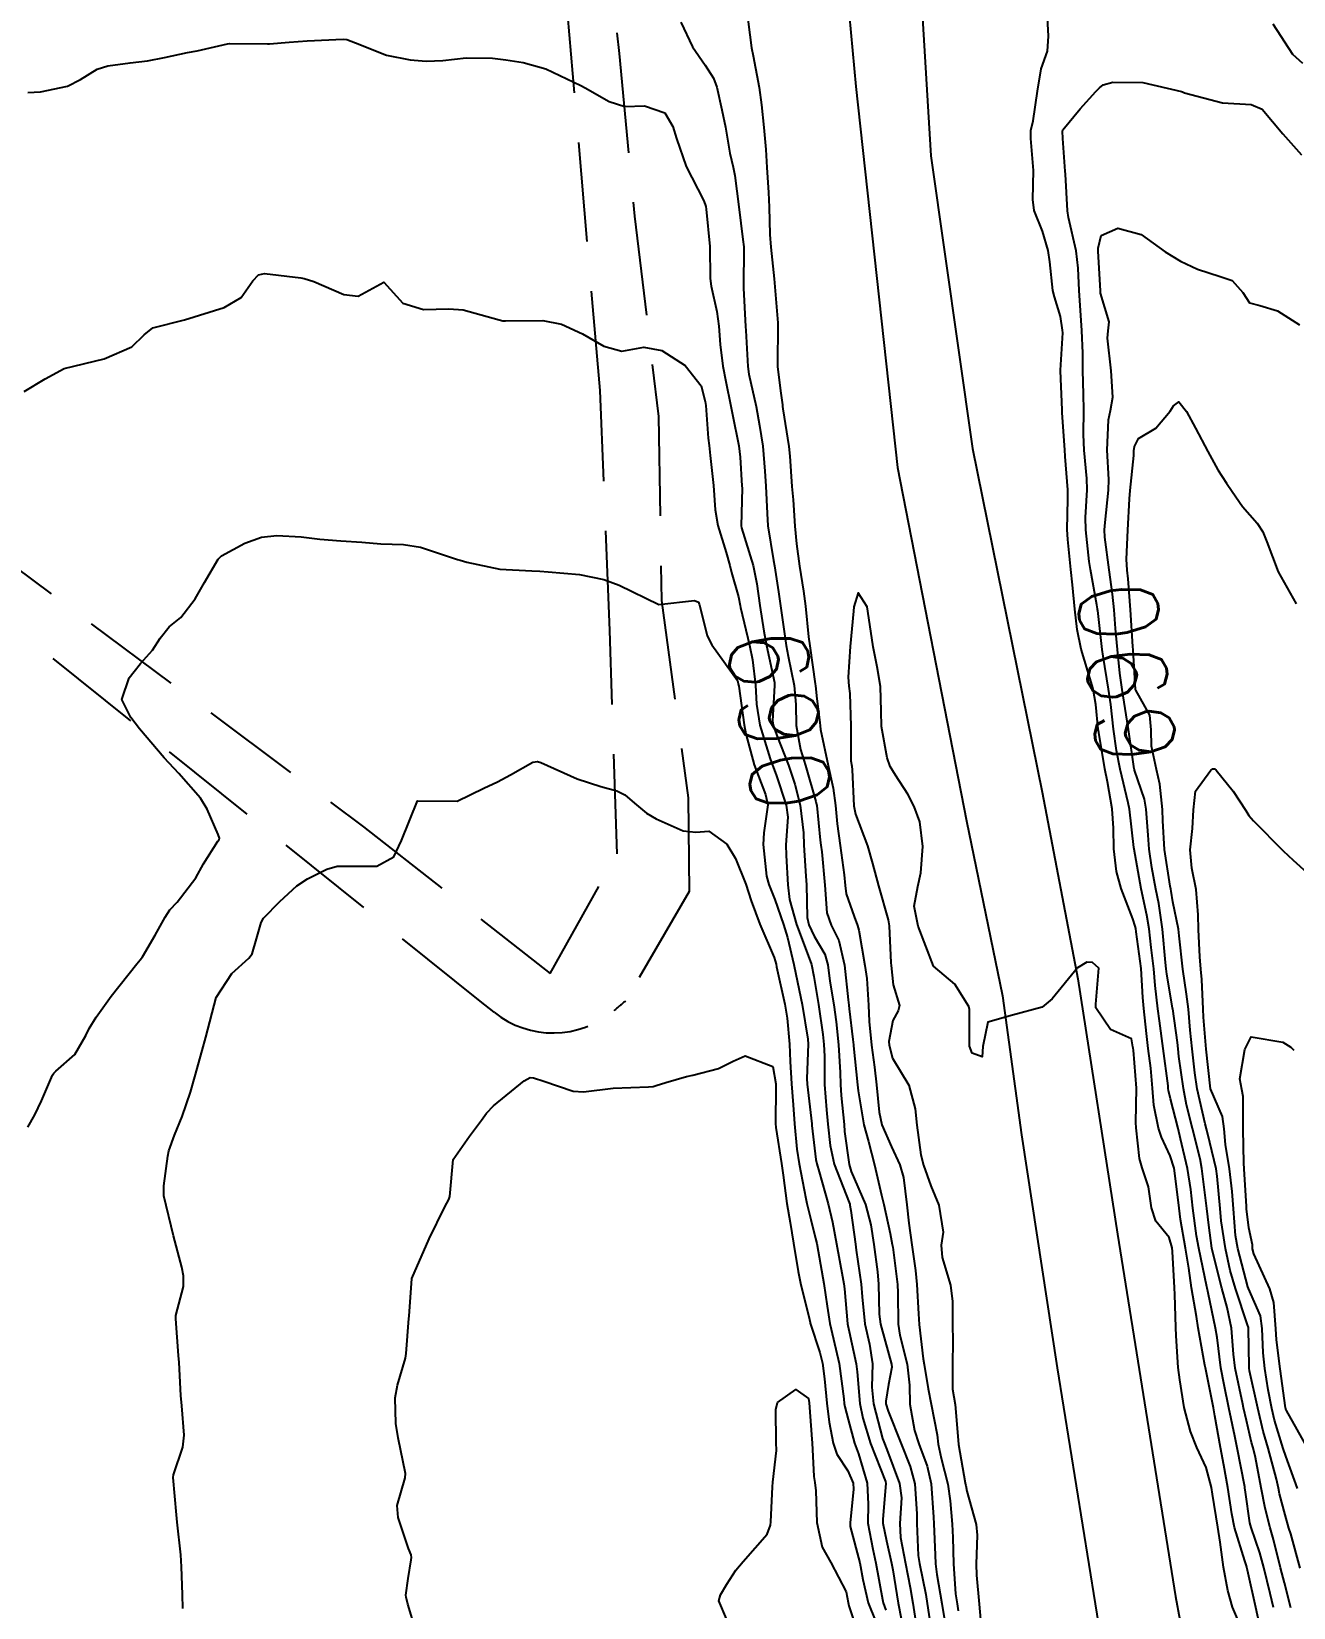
# Model space of a CAD drawing. Header units: metres. Extents: x 298520 to 308411, y 7433745 to 7450750.
# Drawn here: x 300779 to 300842.3, y 7447719.5 to 7447798.6 of the extents above; entities that cross this region are included whole.
import ezdxf
from ezdxf.enums import TextEntityAlignment as Align

# ---------------------------------------------------------------- set-up
doc = ezdxf.new("R2010")
doc.units = ezdxf.units.M
doc.header["$LTSCALE"] = 10
doc.linetypes.add('DASHED', pattern=[0.75, 0.5, -0.25])
for name, color, linetype in [('Cotas', 45, 'Continuous'), ('Curvas de Nivel 1m', 11, 'Continuous'), ('Curvas de Nivel 5m', 15, 'Continuous'), ('Linha Férrea', 251, 'TRACKS'), ('Vias Secundárias', 230, 'DASHED')]:
    doc.layers.add(name, color=color, linetype=linetype)
doc.styles.add('Style-STANDARD', font='STANDARD.shx')
doc.linetypes.add('TRACKS', pattern='A,0.15,[130,ltypeshp.shx,S=0.25,R=0,X=0,Y=0],0.15', length=0.3)

msp = doc.modelspace()

# ---------------------------------------------------------------- linework, layer by layer
at = {"layer": 'Curvas de Nivel 1m', "flags": 128}
for points, elevation in [([(300814.866, 7447799.776), (300815.123, 7447797.817), (300815.194, 7447797.411), (300815.509, 7447795.813), (300815.62, 7447794.956), (300815.745, 7447793.81), (300815.832, 7447792.713), (300815.888, 7447791.808), (300815.976, 7447790.541), (300816.01, 7447789.807), (300816.044, 7447788.445), (300816.093, 7447787.806), (300816.248, 7447786.213), (300816.284, 7447785.804), (300816.439, 7447783.998), (300816.447, 7447783.802), (300816.419, 7447781.989), (300816.429, 7447781.802), (300816.59, 7447780.481), (300816.677, 7447779.892), (300816.682, 7447779.799), (300816.695, 7447779.685), (300816.996, 7447777.796), (300817.039, 7447777.311), (300817.142, 7447775.794), (300817.204, 7447775.116), (300817.298, 7447773.792), (300817.374, 7447772.917), (300817.53, 7447771.79), (300817.734, 7447770.524), (300817.831, 7447769.786), (300817.986, 7447768.246), (300818.041, 7447767.784), (300818.323, 7447765.872), (300818.332, 7447765.781), (300818.406, 7447765.121), (300818.551, 7447763.934), (300818.564, 7447763.777), (300818.58, 7447763.587), (300818.966, 7447761.771), (300819.224, 7447760.64), (300819.339, 7447759.765), (300819.427, 7447758.856), (300819.566, 7447757.761), (300819.765, 7447756.294), (300819.814, 7447755.757), (300819.877, 7447755.344), (300820.277, 7447754.206), (300820.447, 7447753.748), (300820.507, 7447753.511), (300820.812, 7447751.744), (300820.904, 7447751.083), (300821.001, 7447749.742), (300821.029, 7447748.927), (300821.139, 7447747.741), (300821.292, 7447746.633), (300821.398, 7447745.738), (300821.529, 7447744.366), (300821.67, 7447743.735), (300822.142, 7447742.633), (300822.575, 7447741.726), (300822.755, 7447741.092), (300822.923, 7447739.722), (300823.022, 7447738.793), (300823.169, 7447737.719), (300823.358, 7447736.422), (300823.429, 7447735.716), (300823.51, 7447734.244), (300823.542, 7447733.715), (300823.741, 7447731.988), (300823.786, 7447731.712), (300823.995, 7447730.485), (300824.142, 7447729.708), (300824.437, 7447728.173), (300824.5, 7447727.702), (300824.648, 7447727.004), (300824.972, 7447725.694), (300825.09, 7447724.858), (300825.194, 7447723.691), (300825.231, 7447723.015), (300825.258, 7447721.69), (300825.369, 7447720.189), (300825.446, 7447719.686), (300825.504, 7447719.33)], 688), ([(300840.701, 7447718.357), (300840.456, 7447719.511), (300840.038, 7447721.371), (300840.004, 7447721.518), (300839.979, 7447721.604), (300839.896, 7447721.849), (300839.376, 7447723.525), (300839.24, 7447724.206), (300839.043, 7447725.529), (300838.833, 7447726.648), (300838.668, 7447727.533), (300838.39, 7447729.125), (300838.314, 7447729.537), (300838.007, 7447731.124), (300837.916, 7447731.541), (300837.888, 7447731.668), (300837.56, 7447733.545), (300837.464, 7447734.12), (300837.224, 7447735.548), (300837.082, 7447736.536), (300836.918, 7447737.552), (300836.667, 7447738.984), (300836.591, 7447739.555), (300836.381, 7447741.305), (300836.34, 7447741.558), (300836.139, 7447742.18), (300835.703, 7447743.121), (300835.553, 7447743.569), (300835.318, 7447744.727), (300835.256, 7447745.574), (300835.176, 7447746.587), (300835.046, 7447747.577), (300834.954, 7447748.322), (300834.816, 7447749.581), (300834.779, 7447750.132), (300834.691, 7447751.583), (300834.436, 7447753.421), (300834.414, 7447753.588), (300834.393, 7447753.707), (300834.278, 7447754.079), (300833.689, 7447755.596), (300833.454, 7447756.45), (300833.31, 7447757.6), (300833.301, 7447758.633), (300833.237, 7447759.601), (300832.996, 7447760.964), (300832.871, 7447761.605), (300832.557, 7447763.442), (300832.534, 7447763.609), (300832.405, 7447764.843), (300832.281, 7447765.611), (300832.229, 7447765.798), (300831.669, 7447767.618), (300831.471, 7447768.602), (300831.352, 7447769.621), (300831.24, 7447770.857), (300831.16, 7447771.623), (300831.004, 7447773.126), (300830.98, 7447773.625), (300831.007, 7447775.147), (300831.006, 7447775.625), (300830.877, 7447777.299), (300830.852, 7447777.627), (300830.725, 7447779.484), (300830.722, 7447779.629), (300830.636, 7447781.596), (300830.636, 7447781.63), (300830.751, 7447783.509), (300830.745, 7447783.629), (300830.64, 7447784.327), (300830.33, 7447785.315), (300830.26, 7447785.636), (300830.098, 7447787.069), (300830.017, 7447787.64), (300829.731, 7447788.601), (300829.323, 7447789.651), (300829.249, 7447790.192), (300829.289, 7447791.652), (300829.147, 7447793.253), (300829.155, 7447793.654), (300829.259, 7447794.154), (300829.481, 7447795.643), (300829.668, 7447796.758), (300829.99, 7447797.638), (300830.042, 7447798.4), (300829.962, 7447799.639)], 688), ([(300811.576, 7447799.098), (300812.151, 7447797.856), (300812.784, 7447796.948), (300813.217, 7447796.283), (300813.373, 7447795.841), (300813.62, 7447794.696), (300813.806, 7447793.834), (300814.034, 7447792.53), (300814.196, 7447791.828), (300814.286, 7447791.394), (300814.478, 7447789.823), (300814.678, 7447788.181), (300814.727, 7447787.819), (300814.728, 7447787.763), (300814.719, 7447785.819), (300814.719, 7447785.752), (300814.821, 7447783.818), (300814.833, 7447783.615), (300814.929, 7447781.817), (300814.991, 7447781.424), (300815.346, 7447779.812), (300815.528, 7447778.855), (300815.68, 7447777.809), (300815.795, 7447776.557), (300815.837, 7447775.807), (300815.9, 7447774.425), (300815.942, 7447773.806), (300816.221, 7447772.068), (300816.27, 7447771.802), (300816.47, 7447770.5), (300816.571, 7447769.799), (300816.589, 7447769.671), (300816.858, 7447767.796), (300816.954, 7447767.276), (300817.26, 7447765.792), (300817.346, 7447764.848), (300817.36, 7447763.79), (300817.583, 7447762.58), (300817.826, 7447761.785), (300818.345, 7447759.974), (300818.385, 7447759.821), (300818.393, 7447759.779), (300818.573, 7447758.024), (300818.603, 7447757.776), (300818.646, 7447757.447), (300818.793, 7447755.773), (300818.896, 7447754.388), (300819.111, 7447753.767), (300819.503, 7447752.999), (300819.785, 7447751.757), (300819.967, 7447750.014), (300820.003, 7447749.753), (300820.028, 7447749.56), (300820.206, 7447748.03), (300820.238, 7447747.75), (300820.246, 7447747.705), (300820.442, 7447745.747), (300820.471, 7447745.445), (300820.755, 7447743.744), (300820.986, 7447742.9), (300821.289, 7447741.738), (300821.639, 7447740.206), (300821.762, 7447739.733), (300822.088, 7447738.281), (300822.191, 7447737.729), (300822.21, 7447737.6), (300822.445, 7447735.726), (300822.472, 7447735.303), (300822.489, 7447733.725), (300822.57, 7447733.183), (300822.929, 7447731.721), (300823.055, 7447730.661), (300823.063, 7447729.719), (300823.297, 7447728.389), (300823.529, 7447727.714), (300823.946, 7447726.596), (300824.149, 7447725.707), (300824.259, 7447724.047), (300824.274, 7447723.705), (300824.347, 7447722.152), (300824.358, 7447721.703), (300824.42, 7447721.167), (300824.685, 7447719.698), (300824.849, 7447718.691)], 689), ([(300841.298, 7447799.023), (300842.286, 7447797.495), (300842.788, 7447797.045)], 688), ([(300841.334, 7447719.498), (300841.169, 7447720.205), (300840.85, 7447721.506), (300840.642, 7447722.251), (300840.215, 7447723.515), (300840.154, 7447723.755), (300839.931, 7447725.302), (300839.899, 7447725.52), (300839.893, 7447725.561), (300839.512, 7447727.525), (300839.394, 7447728.1), (300839.085, 7447729.529), (300838.852, 7447730.68), (300838.698, 7447731.533), (300838.5, 7447733.064), (300838.43, 7447733.536), (300838.051, 7447735.305), (300838, 7447735.541), (300837.985, 7447735.61), (300837.581, 7447737.545), (300837.476, 7447738.159), (300837.29, 7447739.548), (300837.182, 7447740.484), (300837.015, 7447741.551), (300836.671, 7447743.031), (300836.54, 7447743.556), (300836.168, 7447745.041), (300836.066, 7447745.456), (300836.052, 7447745.562), (300836.044, 7447745.692), (300835.802, 7447747.566), (300835.615, 7447748.967), (300835.531, 7447749.57), (300835.396, 7447750.734), (300835.321, 7447751.574), (300835.199, 7447752.636), (300835.089, 7447753.578), (300834.974, 7447754.273), (300834.692, 7447755.584), (300834.333, 7447757.579), (300834.324, 7447757.669), (300834.096, 7447759.592), (300834.037, 7447759.902), (300833.63, 7447761.597), (300833.449, 7447762.527), (300833.304, 7447763.601), (300833.159, 7447764.848), (300833.049, 7447765.604), (300832.778, 7447767.267), (300832.728, 7447767.607), (300832.508, 7447769.564), (300832.503, 7447769.61), (300832.5, 7447769.646), (300832.465, 7447769.849), (300832.143, 7447771.613), (300832.082, 7447772.021), (300831.902, 7447773.616), (300831.897, 7447774.238), (300831.981, 7447775.616), (300831.965, 7447776.189), (300831.825, 7447777.617), (300831.791, 7447778.392), (300831.806, 7447779.618), (300831.794, 7447780.415), (300831.764, 7447781.618), (300831.761, 7447782.474), (300831.717, 7447783.619), (300831.64, 7447784.623), (300831.583, 7447785.621), (300831.531, 7447786.755), (300831.418, 7447787.623), (300831.039, 7447789.285), (300830.981, 7447789.627), (300830.888, 7447791.462), (300830.877, 7447791.628), (300830.747, 7447793.265), (300830.736, 7447793.63), (300830.754, 7447793.696), (300831.628, 7447794.757), (300832.417, 7447795.614), (300832.589, 7447795.798), (300832.776, 7447795.946), (300833.265, 7447796.09), (300834.778, 7447796.079), (300836.709, 7447795.626), (300836.773, 7447795.599), (300836.863, 7447795.559), (300838.768, 7447795.046), (300840.213, 7447794.964), (300840.765, 7447794.728), (300841.798, 7447793.5), (300842.737, 7447792.445)], 689), ([(300778.586, 7447780.564), (300779.64, 7447781.192), (300780.598, 7447781.709), (300782.603, 7447782.2), (300784, 7447782.798), (300784.621, 7447783.407), (300785.049, 7447783.753), (300786.633, 7447784.16), (300788.639, 7447784.781), (300789.487, 7447785.279), (300790.07, 7447786.116), (300790.352, 7447786.419), (300790.658, 7447786.482), (300792.479, 7447786.259), (300792.655, 7447786.224), (300793.131, 7447786.075), (300794.647, 7447785.424), (300795.362, 7447785.337), (300796.653, 7447786.04), (300796.653, 7447786.04), (300797.601, 7447784.984), (300798.64, 7447784.673), (300799.921, 7447784.716), (300800.64, 7447784.658), (300802.45, 7447784.157), (300802.634, 7447784.105), (300802.769, 7447784.103), (300804.635, 7447784.13), (300805.583, 7447783.931), (300806.626, 7447783.445), (300807.693, 7447782.827), (300808.613, 7447782.575), (300809.707, 7447782.789), (300810.614, 7447782.609), (300811.779, 7447781.858), (300812.593, 7447780.85), (300812.792, 7447780.054), (300812.817, 7447779.846), (300812.942, 7447778.22), (300812.985, 7447777.844), (300813.05, 7447777.348), (300813.216, 7447775.84), (300813.3, 7447774.618), (300813.419, 7447773.836), (300813.853, 7447772.469), (300814.034, 7447771.827), (300814.121, 7447771.467), (300814.467, 7447770.249), (300814.551, 7447769.819), (300814.573, 7447769.707), (300815.011, 7447767.814), (300815.164, 7447767.081), (300815.32, 7447765.811), (300815.362, 7447764.852), (300815.529, 7447763.809), (300816.053, 7447762.117), (300816.169, 7447761.802), (300816.358, 7447761.305), (300816.866, 7447759.795), (300816.938, 7447759.193), (300816.85, 7447757.795), (300816.854, 7447757.255), (300816.94, 7447755.794), (300817.032, 7447755.046), (300817.381, 7447753.789), (300818.062, 7447751.975), (300818.124, 7447751.781), (300818.244, 7447751.18), (300818.487, 7447749.776), (300818.703, 7447748.267), (300818.755, 7447747.772), (300818.779, 7447747.186), (300818.789, 7447745.771), (300818.881, 7447744.49), (300818.959, 7447743.768), (300819.072, 7447742.696), (300819.278, 7447741.763), (300820.021, 7447739.835), (300820.051, 7447739.751), (300820.06, 7447739.708), (300820.1, 7447739.44), (300820.333, 7447737.747), (300820.377, 7447737.448), (300820.628, 7447735.744), (300820.68, 7447735.11), (300820.816, 7447733.742), (300821.04, 7447732.722), (300821.193, 7447731.738), (300821.17, 7447730.563), (300821.246, 7447729.737), (300821.705, 7447727.993), (300821.79, 7447727.732), (300821.959, 7447727.311), (300822.556, 7447725.724), (300822.646, 7447725.009), (300822.565, 7447723.723), (300822.609, 7447723.02), (300822.852, 7447721.72), (300823.091, 7447720.502), (300823.216, 7447719.716), (300823.48, 7447718.08)], 691), ([(300842.677, 7447721.482), (300842.199, 7447723.198), (300842.113, 7447723.488), (300841.92, 7447724.149), (300841.641, 7447725.205), (300841.583, 7447725.495), (300841.481, 7447725.955), (300841.06, 7447727.504), (300840.822, 7447728.358), (300840.545, 7447729.512), (300840.136, 7447731.393), (300840.116, 7447731.518), (300840.106, 7447731.611), (300840.085, 7447733.519), (300840.079, 7447733.565), (300840.035, 7447733.689), (300839.421, 7447735.526), (300839.164, 7447736.432), (300838.917, 7447737.532), (300838.715, 7447738.915), (300838.655, 7447739.534), (300838.51, 7447741.153), (300838.454, 7447741.537), (300838.146, 7447742.846), (300837.97, 7447743.542), (300837.904, 7447743.793), (300837.51, 7447745.547), (300837.379, 7447746.354), (300837.253, 7447747.549), (300837.158, 7447748.496), (300837.058, 7447749.552), (300836.971, 7447750.293), (300836.787, 7447751.555), (300836.598, 7447753.226), (300836.557, 7447753.557), (300836.287, 7447754.941), (300836.193, 7447755.462), (300836.172, 7447755.562), (300836.145, 7447755.713), (300835.864, 7447757.567), (300835.778, 7447759.009), (300835.759, 7447759.569), (300835.623, 7447760.838), (300835.463, 7447761.574), (300835.213, 7447762.745), (300835.19, 7447763.578), (300835.124, 7447764.303), (300834.413, 7447765.565), (300834.406, 7447765.59), (300834.289, 7447767.592), (300834.277, 7447767.759), (300834.145, 7447769.593), (300834.037, 7447771.145), (300833.984, 7447771.587), (300833.948, 7447772.131), (300834.027, 7447773.587), (300834.109, 7447775.167), (300834.142, 7447775.586), (300834.318, 7447777.351), (300834.325, 7447777.583), (300834.348, 7447777.791), (300834.562, 7447778.193), (300835.418, 7447778.723), (300836.148, 7447779.564), (300836.31, 7447779.838), (300836.588, 7447780.043), (300836.972, 7447779.556), (300837.413, 7447778.709), (300838.04, 7447777.545), (300838.544, 7447776.626), (300838.967, 7447775.963), (300839.265, 7447775.529), (300839.785, 7447774.781), (300840.517, 7447773.953), (300840.806, 7447773.507), (300841.004, 7447773.007), (300841.572, 7447771.499), (300842.467, 7447769.895)], 691), ([(300778.77, 7447743.62), (300779.129, 7447744.24), (300779.459, 7447744.941), (300780.015, 7447746.232), (300780.075, 7447746.34), (300780.185, 7447746.427), (300781.137, 7447747.277), (300781.685, 7447748.215), (300781.849, 7447748.571), (300782.212, 7447749.141), (300782.962, 7447750.199), (300784.248, 7447751.827), (300784.414, 7447752.015), (300784.525, 7447752.177), (300785.172, 7447753.263), (300785.665, 7447754.166), (300785.909, 7447754.531), (300786.28, 7447754.912), (300787.213, 7447756.146), (300787.596, 7447756.848), (300788.321, 7447757.986), (300788.38, 7447758.072), (300788.39, 7447758.129), (300788.325, 7447758.314), (300787.781, 7447759.582), (300787.451, 7447760.143), (300786.361, 7447761.371), (300785.622, 7447762.168), (300784.387, 7447763.613), (300783.938, 7447764.185), (300783.501, 7447765.09), (300783.867, 7447766.185), (300784.106, 7447766.495), (300784.424, 7447766.908), (300785.033, 7447767.575), (300785.421, 7447768.17), (300785.874, 7447768.74), (300786.453, 7447769.21), (300787.178, 7447770.149), (300787.651, 7447770.966), (300788.333, 7447772.132), (300788.495, 7447772.302), (300789.67, 7447772.95), (300790.504, 7447773.241), (300791.274, 7447773.329), (300792.501, 7447773.262), (300793.431, 7447773.144), (300794.498, 7447773.063), (300795.553, 7447772.994), (300796.496, 7447772.916), (300797.641, 7447772.877), (300798.494, 7447772.737), (300800.353, 7447772.123), (300800.484, 7447772.081), (300800.816, 7447771.987), (300802.48, 7447771.644), (300804.092, 7447771.558), (300804.479, 7447771.537), (300804.913, 7447771.502), (300806.477, 7447771.366), (300807.699, 7447771.126), (300808.472, 7447770.84), (300810.463, 7447769.87), (300812.255, 7447770.062), (300812.464, 7447769.987), (300812.496, 7447769.882), (300812.502, 7447769.849), (300812.892, 7447768.288), (300813.124, 7447767.84), (300814.416, 7447766.041), (300814.471, 7447765.819), (300814.476, 7447765.755), (300814.754, 7447763.816), (300814.84, 7447763.362), (300815.246, 7447761.811), (300815.827, 7447760.326), (300815.94, 7447759.804), (300815.73, 7447758.405), (300815.708, 7447757.806), (300815.872, 7447756.231), (300815.992, 7447755.803), (300816.285, 7447755.044), (300816.721, 7447753.796), (300816.92, 7447753.14), (300817.244, 7447751.79), (300817.52, 7447750.5), (300817.661, 7447749.786), (300817.949, 7447748.039), (300817.964, 7447747.782), (300817.897, 7447746.063), (300817.911, 7447745.783), (300818.143, 7447743.79), (300818.152, 7447743.708), (300818.35, 7447741.991), (300818.398, 7447741.776), (300818.524, 7447741.377), (300818.967, 7447739.767), (300819.178, 7447738.848), (300819.384, 7447737.76), (300819.692, 7447736.122), (300819.758, 7447735.754), (300819.793, 7447735.496), (300819.934, 7447733.751), (300819.948, 7447733.667), (300820.029, 7447733.367), (300820.38, 7447731.746), (300820.418, 7447731.335), (300820.562, 7447729.744), (300820.71, 7447729.008), (300821.095, 7447727.739), (300821.842, 7447725.833), (300821.866, 7447725.731), (300821.706, 7447723.942), (300821.712, 7447723.732), (300821.904, 7447722.846), (300822.155, 7447721.727), (300822.22, 7447721.395), (300822.476, 7447719.724), (300822.632, 7447718.945)], 692), ([(300839.85, 7447718.202), (300839.275, 7447719.526), (300839.04, 7447720.364), (300838.83, 7447721.531), (300838.655, 7447722.783), (300838.534, 7447723.534), (300838.278, 7447725.188), (300838.224, 7447725.537), (300837.948, 7447726.538), (300837.486, 7447727.545), (300837.173, 7447728.346), (300836.856, 7447729.551), (300836.627, 7447730.931), (300836.555, 7447731.555), (300836.447, 7447733.138), (300836.431, 7447733.556), (300836.384, 7447735.222), (300836.367, 7447735.557), (300836.26, 7447737.378), (300836.242, 7447737.558), (300836.088, 7447738.074), (300835.425, 7447738.898), (300835.208, 7447739.573), (300835.065, 7447740.63), (300834.739, 7447741.581), (300834.606, 7447742.052), (300834.431, 7447743.586), (300834.429, 7447743.86), (300834.459, 7447745.586), (300834.298, 7447747.492), (300834.286, 7447747.589), (300834.276, 7447747.662), (300834.208, 7447748.06), (300833.142, 7447748.531), (300832.408, 7447749.608), (300832.411, 7447749.794), (300832.569, 7447751.607), (300832.247, 7447751.887), (300831.953, 7447751.907), (300831.484, 7447751.618), (300830.227, 7447750.064), (300829.71, 7447749.638), (300828.219, 7447749.236), (300826.989, 7447748.898), (300826.739, 7447747.675), (300826.711, 7447747.159), (300826.198, 7447747.334), (300826.062, 7447747.682), (300826.061, 7447749.523), (300826.038, 7447749.683), (300825.336, 7447750.796), (300824.253, 7447751.71), (300823.485, 7447753.718), (300823.286, 7447754.718), (300823.472, 7447755.712), (300823.626, 7447756.387), (300823.724, 7447757.709), (300823.569, 7447758.945), (300823.284, 7447759.716), (300822.975, 7447760.347), (300822.358, 7447761.286), (300822.079, 7447761.733), (300821.937, 7447762.167), (300821.651, 7447763.737), (300821.627, 7447764.511), (300821.599, 7447765.738), (300821.434, 7447766.733), (300821.229, 7447767.742), (300821.013, 7447769.189), (300820.922, 7447769.745), (300820.47, 7447770.45), (300820.261, 7447769.753), (300820.238, 7447769.531), (300820.081, 7447767.755), (300819.966, 7447766.21), (300820.007, 7447765.756), (300820.05, 7447765.396), (300820.102, 7447763.754), (300820.114, 7447762.006), (300820.151, 7447761.753), (300820.177, 7447761.569), (300820.26, 7447759.751), (300820.269, 7447759.678), (300820.339, 7447759.328), (300820.938, 7447757.744), (300821.193, 7447756.858), (300821.491, 7447755.738), (300821.976, 7447754.033), (300822.028, 7447753.732), (300822.119, 7447751.867), (300822.126, 7447751.731), (300822.239, 7447750.773), (300822.558, 7447749.727), (300822.48, 7447749.468), (300822.215, 7447748.973), (300822.019, 7447747.918), (300822.025, 7447747.732), (300822.193, 7447747.085), (300823.017, 7447745.722), (300823.336, 7447744.543), (300823.421, 7447743.717), (300823.626, 7447742.227), (300823.763, 7447741.714), (300824.117, 7447740.672), (300824.527, 7447739.704), (300824.739, 7447738.349), (300824.65, 7447737.702), (300824.699, 7447737.075), (300825.114, 7447735.694), (300825.217, 7447734.865), (300825.205, 7447733.692), (300825.225, 7447732.892), (300825.21, 7447731.692), (300825.221, 7447730.465), (300825.339, 7447729.69), (300825.405, 7447729.117), (300825.511, 7447727.687), (300825.85, 7447725.765), (300825.868, 7447725.681), (300825.878, 7447725.626), (300825.929, 7447725.338), (300826.394, 7447723.675), (300826.448, 7447723.134), (300826.4, 7447721.675), (300826.425, 7447721.134), (300826.555, 7447719.673), (300826.625, 7447718.902)], 687), ([(300786.56, 7447719.456), (300786.536, 7447720.153), (300786.495, 7447721.543), (300786.458, 7447722.154), (300786.277, 7447723.789), (300786.239, 7447724.157), (300786.071, 7447726.029), (300786.086, 7447726.159), (300786.562, 7447727.549), (300786.619, 7447728.153), (300786.498, 7447729.635), (300786.453, 7447730.155), (300786.366, 7447731.798), (300786.345, 7447732.157), (300786.198, 7447733.992), (300786.21, 7447734.158), (300786.582, 7447735.627), (300786.583, 7447736.152), (300786.505, 7447736.591), (300786.083, 7447738.16), (300785.603, 7447740.165), (300785.606, 7447740.67), (300785.806, 7447742.163), (300785.86, 7447742.439), (300786.144, 7447743.224), (300786.53, 7447744.154), (300786.949, 7447745.371), (300787.167, 7447746.145), (300787.526, 7447747.47), (300787.716, 7447748.137), (300788.223, 7447750.13), (300789.025, 7447751.338), (300789.872, 7447752.114), (300790.04, 7447752.327), (300790.263, 7447753.083), (300790.485, 7447753.893), (300790.611, 7447754.107), (300791.429, 7447754.951), (300792.289, 7447755.743), (300792.819, 7447756.082), (300793.797, 7447756.571), (300794.303, 7447756.73), (300795.625, 7447756.725), (300796.303, 7447756.732), (300797.151, 7447757.187), (300797.534, 7447758.022), (300798.343, 7447760.01), (300800.343, 7447759.99), (300801.681, 7447760.649), (300802.358, 7447760.951), (300803.008, 7447761.315), (300804.136, 7447761.944), (300804.373, 7447761.977), (300804.538, 7447761.938), (300806.361, 7447761.116), (300807.545, 7447760.718), (300808.352, 7447760.505), (300808.756, 7447760.303), (300809.247, 7447759.886), (300809.842, 7447759.382), (300810.335, 7447759.095), (300811.692, 7447758.494), (300812.329, 7447758.426), (300812.979, 7447758.49), (300813.874, 7447757.827), (300814.312, 7447757.11), (300814.83, 7447755.815), (300815.106, 7447754.99), (300815.536, 7447753.807), (300816.256, 7447752.144), (300816.353, 7447751.799), (300816.381, 7447751.669), (300816.788, 7447749.794), (300816.91, 7447749.099), (300817.025, 7447747.792), (300817.056, 7447746.926), (300817.13, 7447745.79), (300817.211, 7447744.741), (300817.271, 7447743.789), (300817.403, 7447742.524), (300817.52, 7447741.786), (300817.849, 7447740.04), (300817.9, 7447739.782), (300818.095, 7447738.983), (300818.337, 7447738.028), (300818.392, 7447737.775), (300818.458, 7447737.394), (300818.743, 7447735.77), (300818.911, 7447734.636), (300819.053, 7447733.765), (300819.244, 7447732.98), (300819.523, 7447731.757), (300819.76, 7447729.98), (300819.78, 7447729.753), (300819.807, 7447729.579), (300819.975, 7447728.935), (300820.298, 7447727.747), (300820.484, 7447727.218), (300820.926, 7447725.74), (300820.972, 7447724.695), (300820.965, 7447723.739), (300821.205, 7447722.431), (300821.367, 7447721.735), (300821.691, 7447719.906), (300821.737, 7447719.731), (300821.859, 7447719.366)], 693), ([(300842.548, 7447725.484), (300841.957, 7447727.101), (300841.824, 7447727.492), (300841.394, 7447728.916), (300841.248, 7447729.501), (300841.061, 7447730.44), (300840.892, 7447731.507), (300840.811, 7447732.298), (300840.77, 7447733.509), (300840.676, 7447734.147), (300840.085, 7447735.52), (300840.054, 7447735.601), (300839.541, 7447737.525), (300839.434, 7447738.182), (300839.32, 7447739.528), (300839.254, 7447740.391), (300839.125, 7447741.53), (300838.924, 7447742.753), (300838.859, 7447743.533), (300838.78, 7447744.152), (300838.173, 7447745.54), (300837.955, 7447747.542), (300837.82, 7447749.145), (300837.799, 7447749.544), (300837.731, 7447751.039), (300837.681, 7447751.546), (300837.628, 7447752.17), (300837.576, 7447753.547), (300837.544, 7447754.284), (300837.449, 7447755.548), (300837.238, 7447756.621), (300837.145, 7447757.552), (300837.27, 7447758.614), (300837.318, 7447759.55), (300837.416, 7447760.485), (300838.183, 7447761.542), (300838.286, 7447761.619), (300838.364, 7447761.613), (300838.452, 7447761.539), (300839.314, 7447760.487), (300839.948, 7447759.516), (300840.104, 7447759.277), (300840.338, 7447758.998), (300841.822, 7447757.495), (300842.316, 7447757.02), (300844.049, 7447755.472)], 692), ([(300843.052, 7447727.479), (300841.982, 7447729.396), (300841.954, 7447729.462), (300841.947, 7447729.491), (300841.937, 7447729.537), (300841.673, 7447731.495), (300841.48, 7447732.951), (300841.45, 7447733.499), (300841.356, 7447734.81), (300841.149, 7447735.504), (300840.342, 7447737.253), (300840.281, 7447737.517), (300840.279, 7447737.712), (300840.093, 7447738.56), (300839.987, 7447739.521), (300839.982, 7447739.644), (300839.865, 7447741.523), (300839.844, 7447741.815), (300839.813, 7447743.523), (300839.81, 7447745.156), (300839.75, 7447745.516), (300839.645, 7447746.054), (300839.892, 7447747.515), (300840.209, 7447748.157), (300841.807, 7447747.894), (300842.204, 7447747.636), (300842.363, 7447747.488)], 693), ([(300798.235, 7447718.403), (300797.859, 7447719.666), (300797.771, 7447720.021), (300797.763, 7447720.123), (300797.877, 7447720.956), (300798.019, 7447721.89), (300798.039, 7447722.018), (300798.027, 7447722.15), (300797.897, 7447722.472), (300797.371, 7447724.025), (300797.318, 7447724.63), (300797.73, 7447726.022), (300797.735, 7447726.232), (300797.37, 7447728.026), (300797.259, 7447728.738), (300797.214, 7447730.028), (300797.344, 7447730.675), (300797.739, 7447732.023), (300797.777, 7447732.261), (300797.907, 7447734.021), (300797.918, 7447734.138), (300798.063, 7447736.02), (300798.928, 7447738.007), (300799.716, 7447739.613), (300799.918, 7447739.993), (300799.96, 7447740.137), (300800.133, 7447741.99), (300800.962, 7447743.165), (300801.549, 7447743.976), (300801.808, 7447744.322), (300802.16, 7447744.697), (300803.695, 7447745.947), (300804.009, 7447746.109), (300804.175, 7447746.103), (300804.691, 7447745.935), (300806.168, 7447745.433), (300806.683, 7447745.4), (300808.17, 7447745.573), (300809.938, 7447745.641), (300810.171, 7447745.663), (300810.335, 7447745.705), (300810.823, 7447745.864), (300811.858, 7447746.173), (300812.179, 7447746.235), (300813.456, 7447746.558), (300814.19, 7447746.937), (300814.805, 7447747.202), (300816.186, 7447746.673), (300816.334, 7447745.798), (300816.342, 7447745.628), (300816.331, 7447743.798), (300816.342, 7447743.607), (300816.628, 7447741.795), (300816.709, 7447741.21), (300816.897, 7447739.792), (300817.052, 7447738.832), (300817.225, 7447737.789), (300817.465, 7447736.382), (300817.587, 7447735.785), (300818.035, 7447733.96), (300818.067, 7447733.813), (300818.072, 7447733.779), (300818.555, 7447732.309), (300818.683, 7447731.77), (300818.789, 7447730.981), (300818.895, 7447729.766), (300819.019, 7447728.81), (300819.218, 7447727.761), (300819.402, 7447727.203), (300819.949, 7447726.369), (300820.218, 7447725.747), (300820.24, 7447725.445), (300820.067, 7447723.748), (300820.08, 7447723.579), (300820.553, 7447721.743), (300820.705, 7447720.917), (300820.971, 7447719.739), (300821.742, 7447717.833)], 694)]:
    msp.add_lwpolyline(points, dxfattribs=dict(at, elevation=elevation))
at = {"layer": 'Curvas de Nivel 5m', "flags": 128}
for points, elevation in [([(300778.766, 7447795.566), (300779.414, 7447795.596), (300780.769, 7447795.882), (300781.409, 7447796.22), (300782.249, 7447796.74), (300782.784, 7447796.91), (300783.915, 7447797.059), (300784.788, 7447797.164), (300785.636, 7447797.326), (300786.794, 7447797.573), (300787.282, 7447797.667), (300788.801, 7447798.018), (300788.899, 7447798.031), (300790.801, 7447798.008), (300790.901, 7447798.009), (300791.897, 7447798.094), (300792.804, 7447798.16), (300794.614, 7447798.244), (300794.795, 7447798.225), (300795.227, 7447798.056), (300796.787, 7447797.444), (300797.971, 7447797.208), (300798.784, 7447797.144), (300799.613, 7447797.174), (300800.786, 7447797.307), (300802.103, 7447797.287), (300802.785, 7447797.206), (300803.654, 7447797.082), (300804.781, 7447796.757), (300806.551, 7447795.922), (300806.772, 7447795.798), (300807.976, 7447795.113), (300808.763, 7447794.873), (300809.745, 7447794.898), (300810.76, 7447794.545), (300811.168, 7447793.866), (300811.355, 7447793.252), (300811.84, 7447791.859), (300812.706, 7447790.156), (300812.798, 7447789.943), (300812.819, 7447789.848), (300812.835, 7447789.714), (300813.029, 7447787.845), (300813.05, 7447786.237), (300813.09, 7447785.843), (300813.383, 7447784.582), (300813.475, 7447783.837), (300813.544, 7447782.911), (300813.683, 7447781.834), (300813.823, 7447781.059), (300814.078, 7447779.828), (300814.162, 7447779.409), (300814.484, 7447777.821), (300814.554, 7447777.258), (300814.639, 7447775.819), (300814.644, 7447775.707), (300814.603, 7447773.819), (300814.621, 7447773.709), (300815.2, 7447771.813), (300815.39, 7447770.894), (300815.542, 7447769.809), (300815.737, 7447768.52), (300815.874, 7447767.806), (300816.266, 7447765.951), (300816.279, 7447765.801), (300816.172, 7447764.026), (300816.202, 7447763.802), (300816.385, 7447763.289), (300816.975, 7447761.794), (300817.297, 7447760.847), (300817.564, 7447759.788), (300817.723, 7447758.393), (300817.741, 7447757.786), (300817.855, 7447756.229), (300817.877, 7447755.784), (300817.908, 7447754.153), (300817.993, 7447753.783), (300818.267, 7447753.205), (300818.8, 7447752.314), (300818.957, 7447751.769), (300819.06, 7447750.948), (300819.245, 7447749.765), (300819.362, 7447748.91), (300819.487, 7447747.761), (300819.571, 7447746.371), (300819.593, 7447745.759), (300819.626, 7447745.216), (300819.764, 7447743.756), (300819.795, 7447743.4), (300820.016, 7447741.752), (300820.128, 7447741.4), (300820.84, 7447739.743), (300821.115, 7447738.717), (300821.255, 7447737.738), (300821.444, 7447736.355), (300821.5, 7447735.736), (300821.538, 7447734.235), (300821.601, 7447733.734), (300822.018, 7447732.202), (300822.149, 7447731.729), (300822.164, 7447731.576), (300821.997, 7447730.693), (300821.857, 7447729.859), (300821.867, 7447729.731), (300821.979, 7447729.367), (300822.628, 7447727.723), (300823.082, 7447726.582), (300823.326, 7447725.716), (300823.427, 7447724.208), (300823.422, 7447723.715), (300823.492, 7447722.119), (300823.555, 7447721.713), (300823.87, 7447720.15), (300823.949, 7447719.709), (300824.195, 7447718.053)], 690), ([(300842.209, 7447719.487), (300841.882, 7447720.735), (300841.686, 7447721.493), (300841.332, 7447722.924), (300841.166, 7447723.501), (300840.915, 7447724.497), (300840.723, 7447725.508), (300840.429, 7447727.04), (300840.306, 7447727.515), (300840.236, 7447727.786), (300839.977, 7447728.897), (300839.833, 7447729.522), (300839.793, 7447729.714), (300839.416, 7447731.526), (300839.327, 7447732.219), (300839.224, 7447733.528), (300839.006, 7447734.567), (300838.737, 7447735.533), (300838.284, 7447737.334), (300838.246, 7447737.538), (300838.095, 7447738.707), (300837.99, 7447739.541), (300837.977, 7447739.669), (300837.744, 7447741.544), (300837.645, 7447742.038), (300837.26, 7447743.549), (300836.967, 7447744.749), (300836.808, 7447745.554), (300836.589, 7447747.164), (300836.548, 7447747.557), (300836.514, 7447747.865), (300836.274, 7447749.559), (300836.266, 7447749.602), (300836.225, 7447749.817), (300835.977, 7447751.301), (300835.946, 7447751.564), (300835.917, 7447751.896), (300835.759, 7447753.568), (300835.572, 7447754.857), (300835.432, 7447755.573), (300835.225, 7447756.66), (300835.098, 7447757.578), (300835.04, 7447758.289), (300834.941, 7447759.581), (300834.853, 7447760.088), (300834.362, 7447761.538), (300834.348, 7447761.59), (300834.342, 7447761.611), (300834.046, 7447763.593), (300833.984, 7447764.007), (300833.728, 7447765.597), (300833.614, 7447766.409), (300833.5, 7447767.599), (300833.403, 7447768.651), (300833.327, 7447769.601), (300833.252, 7447770.379), (300833.08, 7447771.601), (300832.863, 7447773.25), (300832.854, 7447773.605), (300832.884, 7447773.972), (300833.056, 7447775.602), (300833.068, 7447776.131), (300832.98, 7447777.604), (300833.05, 7447779.129), (300833.149, 7447779.602), (300833.265, 7447780.275), (300833.179, 7447781.601), (300832.991, 7447783.241), (300833.027, 7447783.604), (300833.083, 7447784.049), (300832.652, 7447785.486), (300832.643, 7447785.61), (300832.535, 7447787.611), (300832.535, 7447787.752), (300832.685, 7447788.384), (300833.522, 7447788.766), (300834.686, 7447788.438), (300835.89, 7447787.568), (300836.668, 7447787.095), (300837.525, 7447786.691), (300838.661, 7447786.325), (300839.254, 7447786.126), (300839.799, 7447785.523), (300840.133, 7447785.003), (300840.647, 7447784.876), (300841.535, 7447784.61), (300842.637, 7447783.906)], 690), ([(300813.854, 7447718.932), (300813.474, 7447719.834), (300813.553, 7447720.148), (300813.876, 7447720.676), (300814.337, 7447721.372), (300814.704, 7447721.818), (300815.907, 7447723.183), (300816.072, 7447723.637), (300816.097, 7447723.798), (300816.174, 7447725.563), (300816.195, 7447725.797), (300816.366, 7447727.389), (300816.356, 7447727.796), (300816.333, 7447729.443), (300816.422, 7447729.796), (300817.337, 7447730.442), (300817.986, 7447730), (300818.022, 7447729.779), (300818.148, 7447727.961), (300818.159, 7447727.777), (300818.255, 7447726.085), (300818.303, 7447725.775), (300818.35, 7447725.36), (300818.391, 7447723.773), (300818.663, 7447722.531), (300819.104, 7447721.762), (300819.871, 7447720.298), (300819.978, 7447719.749), (300820.014, 7447719.596), (300820.624, 7447717.742)], 695)]:
    msp.add_lwpolyline(points, dxfattribs=dict(at, elevation=elevation))
at = {"layer": 'Linha Férrea', "flags": 128}
for points in [[(298729.261, 7450749.95), (298734.809, 7450730.65), (298742.343, 7450703.451), (298750.119, 7450676.237), (298757.889, 7450649.199), (298765.189, 7450623.712), (298769.985, 7450606.424), (298776.494, 7450583.287), (298783.055, 7450560.248), (298788.164, 7450542.214), (298793.821, 7450521.584), (298798.125, 7450506.606), (298804.386, 7450484.418), (298809.295, 7450466.837), (298814.551, 7450448.858), (298819.559, 7450431.225), (298826.267, 7450408.649), (298831.926, 7450389.314), (298837.135, 7450370.779), (298842.092, 7450352.398), (298847.802, 7450331.823), (298852.149, 7450316.412), (298858.34, 7450294.769), (298862.969, 7450278.965), (298867.952, 7450260.088), (298870.924, 7450249.95), (298873.722, 7450238.982), (298878.355, 7450222.697), (298882.025, 7450210.358), (298885.603, 7450197.651), (298890.189, 7450181.049), (298894.637, 7450166.006), (298898.995, 7450149.812), (298904.361, 7450131.79), (298908.122, 7450117.709), (298911.93, 7450103.946), (298916.104, 7450089.039), (298920.554, 7450073.399), (298923.212, 7450064.319), (298926.468, 7450052.577), (298930.321, 7450038.956), (298934.723, 7450023.223), (298938.252, 7450011.622), (298941.509, 7449999.193), (298944.399, 7449989.651), (298947.701, 7449977.682), (298952.335, 7449961.49), (298956.967, 7449946.581), (298961.92, 7449929.017), (298965.909, 7449915.258), (298970.082, 7449900.905), (298973.936, 7449887.787), (298977.788, 7449874.853), (298981.549, 7449862.469), (298986.366, 7449847.197), (298989.852, 7449836.37), (298994.575, 7449822.337), (298999.437, 7449807.292), (299004.068, 7449794.269), (299008.7, 7449781.657), (299013.057, 7449770.328), (299018.285, 7449757.718), (299022.322, 7449748.037), (299026.817, 7449737.63), (299031.861, 7449726.852), (299036.814, 7449716.896), (299043.096, 7449705.205), (299047.821, 7449696.534), (299054.335, 7449685.572), (299060.664, 7449675.852), (299069.469, 7449663.104), (299077.541, 7449652.872), (299085.429, 7449643.336), (299089.832, 7449637.784), (299098.728, 7449628.561), (299107.993, 7449618.793), (299117.442, 7449610.031), (299127.077, 7449601.223), (299138.453, 7449591.782), (299150.409, 7449582.651), (299162.779, 7449573.982), (299174.004, 7449567.002), (299185.962, 7449560.295), (299199.698, 7449553.222), (299213.253, 7449547.024), (299227.033, 7449541.5), (299241.999, 7449536.525), (299258.424, 7449531.831), (299277.224, 7449527.814), (299295.935, 7449525.032), (299311.589, 7449523.57), (299326.876, 7449522.883), (299340.975, 7449522.747), (299353.572, 7449523.111), (299369.274, 7449524.069), (299382.826, 7449525.211), (299396.609, 7449526.717), (299414.178, 7449529.501), (299430.969, 7449532.603), (299440.142, 7449534.839), (299451.094, 7449537.487), (299469.666, 7449542.917), (299486.963, 7449547.755), (299510.376, 7449554.83), (299531.414, 7449561.037), (299544.903, 7449564.894), (299559.186, 7449569.068), (299590.197, 7449576.665), (299616.417, 7449582.259), (299645.03, 7449585.805), (299675.251, 7449587.635), (299705.522, 7449586.259), (299732.882, 7449582.825), (299762.581, 7449576.088), (299791.888, 7449566.944), (299816.217, 7449556.896), (299840.774, 7449544.781), (299859.676, 7449534.387), (299878.529, 7449521.308), (299897.376, 7449507.135), (299919.538, 7449486.991), (299927.658, 7449478.626), (299947.133, 7449456.962), (299961.499, 7449437.961), (299971.137, 7449424.784), (299981.869, 7449408.322), (299997.595, 7449383.682), (300016.228, 7449354.96), (300035.864, 7449324.687), (300055.136, 7449295.587), (300073.232, 7449268.397), (300085.868, 7449249.95), (300089.501, 7449244.778), (300101.211, 7449227.647), (300111.197, 7449214.14), (300124.752, 7449194.736), (300135.909, 7449179.759), (300148.296, 7449162.129), (300160.805, 7449144.566), (300173.129, 7449128.481), (300185.523, 7449112.088), (300198.402, 7449095.758), (300207.462, 7449083.98), (300220.094, 7449068.515), (300233.468, 7449051.744), (300246.778, 7449035.349), (300263.478, 7449015.076), (300277.526, 7448998.444), (300292.814, 7448981.501), (300306.688, 7448964.856), (300324.623, 7448944.393), (300340.398, 7448926.517), (300357.9, 7448907.843), (300372.755, 7448891.817), (300392.041, 7448871.054), (300410.717, 7448852.066), (300427.475, 7448834.137), (300439.245, 7448822.858), (300454.898, 7448806.525), (300473.448, 7448788.164), (300493.111, 7448768.808), (300511.705, 7448749.95), (300518.198, 7448743.612), (300525.672, 7448735.984), (300530.889, 7448730.361), (300538.141, 7448723.284), (300543.771, 7448717.624), (300548.924, 7448711.903), (300554.778, 7448706.093), (300562.444, 7448698.573), (300570.483, 7448690.198), (300580.06, 7448680.508), (300590.013, 7448670.628), (300599.102, 7448661.391), (300608.565, 7448651.702), (300616.68, 7448643.32), (300625.581, 7448633.859), (300633.62, 7448625.859), (300641.21, 7448617.858), (300649.582, 7448609.897), (300659.386, 7448599.72), (300667.387, 7448591.231), (300676.098, 7448582.784), (300683.871, 7448574.669), (300691.725, 7448567.153), (300703.33, 7448554.876), (300711.744, 7448546.351), (300718.093, 7448539.767), (300726.506, 7448530.983), (300733.153, 7448523.695), (300741.152, 7448514.418), (300747.426, 7448507.242), (300750.054, 7448504.018), (300758.169, 7448493.99), (300764.854, 7448485.238), (300772.251, 7448475.55), (300781.114, 7448462.855), (300788.178, 7448452.147), (300795.99, 7448439.115), (300802.712, 7448427.661), (300809.137, 7448414.665), (300814.959, 7448402.42), (300819.763, 7448391.601), (300824.722, 7448378.533), (300829.079, 7448366.59), (300833.249, 7448353.858), (300836.592, 7448342.438), (300839.822, 7448330.572), (300842.678, 7448317.912), (300845.758, 7448304.202), (300848.387, 7448291.169), (300849.927, 7448279.903), (300851.843, 7448266.756), (300852.632, 7448254.174), (300852.974, 7448249.95), (300853.718, 7448237.64), (300853.896, 7448226.066), (300854.164, 7448215.145), (300853.836, 7448203.832), (300853.598, 7448192.905), (300852.795, 7448182.25), (300851.991, 7448170.79), (300850.801, 7448159.302), (300849.223, 7448146.768), (300848.151, 7448135.486), (300846.96, 7448124.114), (300845.442, 7448113.546), (300844.222, 7448102.204), (300842.288, 7448090.385), (300840.978, 7448078.33), (300839.608, 7448068.386), (300838.209, 7448056.39), (300836.541, 7448045.166), (300835.023, 7448032.665), (300833.535, 7448020.341), (300832.284, 7448009.205), (300831.094, 7447998.637), (300829.874, 7447985.926), (300828.432, 7447973.713), (300826.546, 7447955.639), (300825.162, 7447943.391), (300824.986, 7447942.247), (300823.836, 7447930.96), (300822.657, 7447919.829), (300821.593, 7447909.075), (300820.243, 7447895.408), (300819.533, 7447885.934), (300818.679, 7447872.07), (300818.298, 7447858.799), (300817.927, 7447851.916), (300817.786, 7447841.862), (300817.933, 7447833.489), (300818.516, 7447815.843), (300820.361, 7447795.876), (300822.449, 7447776.733), (300825.922, 7447758.996), (300827.722, 7447750.217), (300828.687, 7447743.229), (300830.467, 7447731.539), (300833.751, 7447711.152), (300838.977, 7447681.969), (300842.161, 7447664.851), (300846.249, 7447643.566), (300856.898, 7447587.933), (300861.3, 7447564.706), (300863.731, 7447552.015), (300867.081, 7447534.8), (300870.251, 7447518.153), (300879.139, 7447471.406), (300882.717, 7447452.426), (300886.196, 7447433.436), (300890.621, 7447408.952), (300893.065, 7447393.996), (300894.895, 7447382.534), (300896.018, 7447374.923), (300897.056, 7447367.88), (300898.671, 7447355.202), (300899.884, 7447344.173), (300901.155, 7447328.57), (300902.425, 7447306.17), (300902.632, 7447290.927), (300902.643, 7447274.906), (300901.209, 7447249.806), (300899.894, 7447235.454), (300897.424, 7447214.973), (300896.24, 7447207.108, -0.017609), (300893.245, 7447191.067), (300890.79, 7447180.008), (300886.347, 7447162.337), (300883.122, 7447151.267), (300877.521, 7447133.871), (300873.858, 7447123.752), (300865.532, 7447103.056), (300859.822, 7447090.388), (300850.503, 7447071.406), (300846.315, 7447063.106), (300836.805, 7447045.834), (300827.664, 7447031.197), (300815.395, 7447013.014), (300803.069, 7446996.228), (300792.968, 7446983.245), (300781.446, 7446969.292), (300759.63, 7446945.435), (300748.36, 7446933.669), (300737.301, 7446922.447), (300720.178, 7446905.644), (300707.821, 7446893.561), (300697.057, 7446883.028), (300686.376, 7446872.224), (300676.506, 7446862.329), (300660.145, 7446845.845), (300651.989, 7446837.638), (300637.917, 7446823.835), (300624.102, 7446810.419), (300614.955, 7446801.573), (300610.107, 7446796.538), (300599.124, 7446785.64, 0.017844), (300588.776, 7446774.611), (300582.973, 7446768.596), (300572.807, 7446757.15), (300570.635, 7446754.423, -0.018804), (300566.868, 7446749.902, -0.021463), (300565.197, 7446747.771, 0.014089), (300560.744, 7446742.236), (300556.818, 7446737.065), (300549.018, 7446726.402), (300544.903, 7446720.152), (300542.989, 7446717.435), (300540.702, 7446714.014), (300534.516, 7446704.131), (300528.813, 7446694.775), (300525.37, 7446688.688), (300519.775, 7446678.443, 0.017217), (300513.559, 7446666.068), (300510.115, 7446659.471), (300505.35, 7446648.44), (300501.39, 7446638.953, 0.017957), (300498.447, 7446631.125), (300492.383, 7446614.647), (300488.086, 7446600.958), (300484.889, 7446590.082), (300482.448, 7446580.533), (300479.028, 7446566.174), (300474.999, 7446546.195), (300472.245, 7446530.076), (300469.723, 7446510.133), (300467.649, 7446494.09), (300465.343, 7446472.628), (300462.509, 7446448.283), (300460.589, 7446427.75), (300458.173, 7446403.459), (300455.716, 7446377.743), (300453.679, 7446357.578), (300451.179, 7446331.957), (300448.408, 7446302.907), (300446.096, 7446278.461), (300443.948, 7446255.986), (300443.327, 7446249.95), (300441.921, 7446236.026), (300439.714, 7446214.959), (300437.145, 7446189.663), (300434.772, 7446164.489), (300432.986, 7446145.942), (300427.675, 7446092.019), (300425.457, 7446069.071), (300422.052, 7446034.05), (300420.454, 7446017.74), (300416.946, 7445981.751), (300414.159, 7445952.95), (300410.686, 7445916.311), (300408.437, 7445891.812), (300405.718, 7445868.171), (300403.766, 7445842.739), (300401.654, 7445818.651), (300400.337, 7445806.143), (300399.876, 7445801.282), (300399.266, 7445794.558)], [(298905.363, 7450145.031), (298910.207, 7450124.873), (298915.002, 7450108.012), (298921.739, 7450085.266), (298926.98, 7450064.83), (298931.003, 7450051.742), (298934.224, 7450039.953), (298937.65, 7450027.983), (298940.458, 7450017.786), (298943.206, 7450008.624), (298945.866, 7449998.811), (298948.85, 7449988.084), (298952.218, 7449977.183), (298954.849, 7449967.637), (298957.892, 7449956.733), (298961.763, 7449943.848), (298964.896, 7449932.558), (298968.973, 7449920.293), (298972.372, 7449908.382), (298975.8, 7449896.208), (298979.287, 7449884.682), (298982.035, 7449875.079), (298985.463, 7449863.464), (298988.891, 7449853.475), (298994.252, 7449836.792), (298999.642, 7449820.007), (299004.122, 7449806.223), (299009.577, 7449791.55), (299017.072, 7449771.922), (299023.852, 7449755.78), (299031.351, 7449735.099), (299042.615, 7449714.768), (299049.157, 7449702.257), (299057.947, 7449687.795), (299067.128, 7449674.025), (299074.388, 7449663.764), (299083.266, 7449652.271), (299093.226, 7449640.21), (299104.865, 7449628.3), (299116.059, 7449616.929), (299127.188, 7449606.965), (299134.846, 7449600.398), (299146.061, 7449590.999), (299159.8, 7449581.134), (299172.881, 7449572.672), (299188.754, 7449563.553), (299203.487, 7449555.781), (299219.692, 7449548.782), (299229.285, 7449544.979), (299249.695, 7449538.196), (299264.418, 7449534.22), (299286.841, 7449530.183), (299305.276, 7449527.832), (299319.472, 7449527.113), (299340.209, 7449526.73), (299362.575, 7449527.496), (299380.335, 7449528.889), (299402.027, 7449531.43), (299418.393, 7449534.55), (299439.271, 7449538.773), (299455.546, 7449542.61), (299468.219, 7449546.447), (299486.071, 7449551.679), (299502.678, 7449556.429), (299521.873, 7449562.476), (299544.903, 7449569.511), (299558.765, 7449572.874), (299572.65, 7449576.475), (299589.389, 7449580.647), (299603.615, 7449583.903), (299623.713, 7449587.445), (299640.449, 7449589.67), (299657.813, 7449590.983), (299675.925, 7449591.554), (299694.255, 7449591.042), (299708.541, 7449590.126), (299722.182, 7449588.244), (299738.919, 7449585.56), (299759.653, 7449580.821), (299775.25, 7449576.474), (299786.436, 7449572.94), (299797.015, 7449569.282), (299807.003, 7449565.52), (299816.424, 7449561.561), (299823.596, 7449557.979), (299834.148, 7449553.022), (299842.943, 7449548.641), (299850.946, 7449544.045), (299857.58, 7449540.07), (299867.592, 7449534.039), (299879.685, 7449526.144), (299888.765, 7449519.647), (299901.686, 7449509.708), (299911.305, 7449500.703), (299920.635, 7449492.515), (299928.708, 7449484.626), (299935.814, 7449476.733), (299943.925, 7449467.258), (299951.104, 7449459.003), (299957.671, 7449450.784), (299963.484, 7449442.67), (299970.77, 7449432.303), (299976.475, 7449423.904), (299982.432, 7449414.862), (299988.891, 7449404.85), (299995.852, 7449394.443), (300002.312, 7449383.928), (300010.887, 7449370.223), (300018.781, 7449358.239), (300026.569, 7449345.892), (300033.388, 7449335.88), (300041.176, 7449324.037), (300049.358, 7449311.838), (300057.288, 7449299.745), (300065.47, 7449287.364), (300073.508, 7449275.701), (300081.011, 7449264.541), (300090.196, 7449251.298), (300091.164, 7449249.95), (300100.525, 7449236.167), (300109.403, 7449223.951), (300117.162, 7449213.187), (300127.336, 7449198.457), (300139.6, 7449181.446), (300149.952, 7449166.72), (300159.813, 7449153.466), (300168.75, 7449141.382), (300179.779, 7449126.346), (300190.932, 7449112.414), (300203.876, 7449095.222), (300217.308, 7449078.587), (300230.374, 7449062.005), (300242.887, 7449046.162), (300256.877, 7449029.774), (300272.777, 7449010.921), (300288.309, 7448992.868), (300306.303, 7448971.97), (300322.512, 7448953.54), (300337.055, 7448937.024), (300349.196, 7448923.521), (300363.433, 7448907.803), (300372.178, 7448898.27), (300387.649, 7448881.624), (300402.322, 7448866.086), (300417.298, 7448851.105), (300428.763, 7448838.962), (300440.716, 7448827.379), (300454.398, 7448813.148), (300467.461, 7448800.639), (300481.638, 7448785.533), (300502.227, 7448765.254), (300514.06, 7448753.852), (300517.826, 7448749.95), (300528.275, 7448738.976), (300540.783, 7448726.333), (300551.364, 7448715.261), (300568.358, 7448698.083), (300580.431, 7448686.447), (300591.073, 7448675.242), (300605.822, 7448659.996), (300619.827, 7448645.871), (300631.531, 7448633.85), (300641.93, 7448623.388), (300651.196, 7448614.132), (300663.21, 7448601.736), (300675.654, 7448588.967), (300686.366, 7448579.136), (300697.132, 7448567.001), (300714.307, 7448549.82), (300728.065, 7448535.254), (300742.189, 7448519.954), (300754.02, 7448506), (300763.608, 7448493.67), (300772.134, 7448482.969), (300781.594, 7448469.905), (300789.873, 7448457.453), (300798.087, 7448444.138), (300806.367, 7448430.378), (300809.353, 7448423.731), (300815.826, 7448410.715), (300822.176, 7448396.83), (300827.777, 7448382.459), (300832.26, 7448369.325), (300838.297, 7448352.647), (300842.655, 7448335.903), (300846.951, 7448318.72), (300850.061, 7448305.153), (300853.485, 7448286.05), (300855.912, 7448269.922), (300857.341, 7448249.95), (300858.33, 7448231.606), (300857.942, 7448206.205), (300856.925, 7448178.368), (300854.333, 7448156.855), (300851.333, 7448129.708), (300849.095, 7448108.502), (300845.739, 7448085.317), (300843.044, 7448064.17), (300840.396, 7448043.097), (300838.567, 7448030.951), (300837.041, 7448016.016), (300835.11, 7447994.958), (300832.975, 7447975.28), (300830.738, 7447953.623), (300829.108, 7447937.188), (300828.366, 7447933.435), (300827.045, 7447924.743), (300825.629, 7447910.191), (300824.268, 7447895.589), (300822.966, 7447881.617), (300821.953, 7447863.074), (300821.73, 7447846.352), (300821.738, 7447838.346), (300822.298, 7447822.796), (300823.264, 7447806.625), (300824.128, 7447792.391), (300826.211, 7447777.691), (300829.715, 7447760.435), (300831.501, 7447751.07), (300833.495, 7447738.255), (300836.415, 7447720.056), (300862.711, 7447579.549), (300879.787, 7447489.912), (300882.904, 7447473.371), (300886.736, 7447453.399), (300891.84, 7447425.61), (300894.824, 7447408.419), (300897.501, 7447392.308), (300900.259, 7447374.699), (300902.627, 7447356.768), (300903.989, 7447344.999), (300904.86, 7447335.88), (300905.847, 7447322.28), (300906.291, 7447313.022), (300906.573, 7447308.418), (300906.759, 7447298.893), (300906.88, 7447292.725, -0.006984), (300906.844, 7447284.829), (300906.695, 7447276.838), (300906.36, 7447267.883), (300905.744, 7447256.667), (300905.23, 7447249.95), (300904.292, 7447239.525), (300903.012, 7447227.25), (300901.034, 7447212.309), (300899.543, 7447202.921, -0.011988), (300897.909, 7447194.02), (300894.997, 7447180.769), (300891.356, 7447165.387), (300887.457, 7447151.115), (300883.301, 7447137.652), (300876.75, 7447119.219), (300874.099, 7447111.988), (300871.749, 7447106.138, -0.018309), (300868.914, 7447099.764, 0.011681), (300865.826, 7447093.061), (300860.469, 7447081.825), (300851.72, 7447064.422), (300846.208, 7447053.937), (300843.033, 7447048.479), (300836.89, 7447038.137), (300827.206, 7447022.921), (300821.11, 7447014.014), (300814.857, 7447005.089), (300809.628, 7446998.099), (300801.236, 7446986.884), (300791.122, 7446974.407), (300781.425, 7446962.969), (300774.943, 7446955.767), (300762.88, 7446942.762), (300751.299, 7446930.933), (300734.873, 7446914.565), (300727.949, 7446907.628), (300717.868, 7446897.443), (300705.6, 7446885.783), (300698.716, 7446879.048), (300668.127, 7446848.06), (300640.994, 7446821.407), (300627.442, 7446808.23), (300610.345, 7446790.697), (300597.443, 7446778.155), (300592.334, 7446772.486), (300571.229, 7446748.595), (300567.705, 7446744.65), (300564.743, 7446740.8), (300562.62, 7446737.769), (300551.356, 7446722.391), (300544.903, 7446712.981), (300541.869, 7446707.917), (300539.497, 7446704.103, 0.003437), (300530.37, 7446689.205, 0.010632), (300522.744, 7446675.931, 0.016565), (300518.05, 7446666.625, -0.011698), (300511.771, 7446653.868, 0.029635), (300510.132, 7446650.211), (300505.481, 7446638.898), (300500.314, 7446625.471), (300492.316, 7446601.197), (300488.229, 7446587.047), (300485.297, 7446575.185), (300482.347, 7446562.473), (300481.087, 7446556.089, 0.004599), (300479.148, 7446545.763), (300476.443, 7446530.265), (300474.645, 7446518.085), (300472.755, 7446502.987), (300471.297, 7446490.618), (300469.17, 7446472.092), (300467.901, 7446459.793), (300466.767, 7446449.806), (300465.445, 7446435.701), (300463.191, 7446412.592), (300462.659, 7446405.266), (300461.606, 7446397.228), (300459.608, 7446375.419), (300458.167, 7446361.3), (300456.938, 7446349.283), (300454.601, 7446324.341), (300452.383, 7446301.27), (300450.408, 7446280.731), (300448.612, 7446261.944), (300447.444, 7446249.79), (300445.943, 7446235.321), (300443.682, 7446213.965), (300443.009, 7446207.561), (300441.275, 7446189.511), (300439.198, 7446168.049), (300436.473, 7446140.607), (300434.029, 7446115.856), (300431.015, 7446085.098), (300427.797, 7446052.837), (300425.199, 7446025.415), (300423.636, 7446009.727), (300422.457, 7445994.573), (300421.615, 7445989.53), (300419.286, 7445963.664), (300415.807, 7445928.192), (300414.69, 7445917.527), (300413.782, 7445904.921), (300412.247, 7445888.391), (300411.949, 7445886.157), (300411.266, 7445881.618), (300410.692, 7445876.189), (300409.038, 7445857.286), (300407.606, 7445838.578), (300405.212, 7445812.517), (300404.532, 7445804.524), (300403.437, 7445794.141)]]:
    msp.add_lwpolyline(points, format="xyb", dxfattribs=at)
at = {"layer": 'Vias Secundárias'}
msp.add_lwpolyline([(300774.011, 7447839.972), (300779.256, 7447836.894), (300784.111, 7447832.422), (300787.214, 7447828.774), (300789.219, 7447827.385), (300798.794, 7447823.805), (300802.207, 7447821.997), (300804.069, 7447819.208), (300806.039, 7447812.008), (300807.539, 7447806.017), (300808.472, 7447797.523), (300809.248, 7447789.362), (300810.441, 7447779.306), (300810.596, 7447770.061), (300811.943, 7447760.161), (300811.995, 7447755.461), (300808.787, 7447749.95, 0.004653), (300808.207, 7447749.469, -0.358655), (300802.187, 7447749.393), (300801.493, 7447749.95), (300770.801, 7447774.571)], format="xyb", dxfattribs=at)
msp.add_lwpolyline([(300763.902, 7447782.338), (300795.63, 7447758.705), (300805.001, 7447751.338), (300808.377, 7447757.349), (300807.996, 7447768.565), (300807.518, 7447780.609), (300805.266, 7447806.666), (300802.516, 7447815.7), (300800.544, 7447818.187), (300797.408, 7447820.479), (300789.542, 7447824.049), (300783.492, 7447828.805), (300779.096, 7447833.067), (300775.922, 7447836.414)], dxfattribs=at)

# ---------------------------------------------------------------- texts
at = {"layer": 'Cotas', "style": 'Style-STANDARD'}
for rotation, p in [(97.58519, (300833.971, 7447766.403, 690)), (279.74146, (300816.508, 7447764.103, 690))]:
    msp.add_text('690', height=4, rotation=rotation, dxfattribs=at).set_placement(p, align=Align.MIDDLE_CENTER)

doc.saveas('drawing.dxf')
